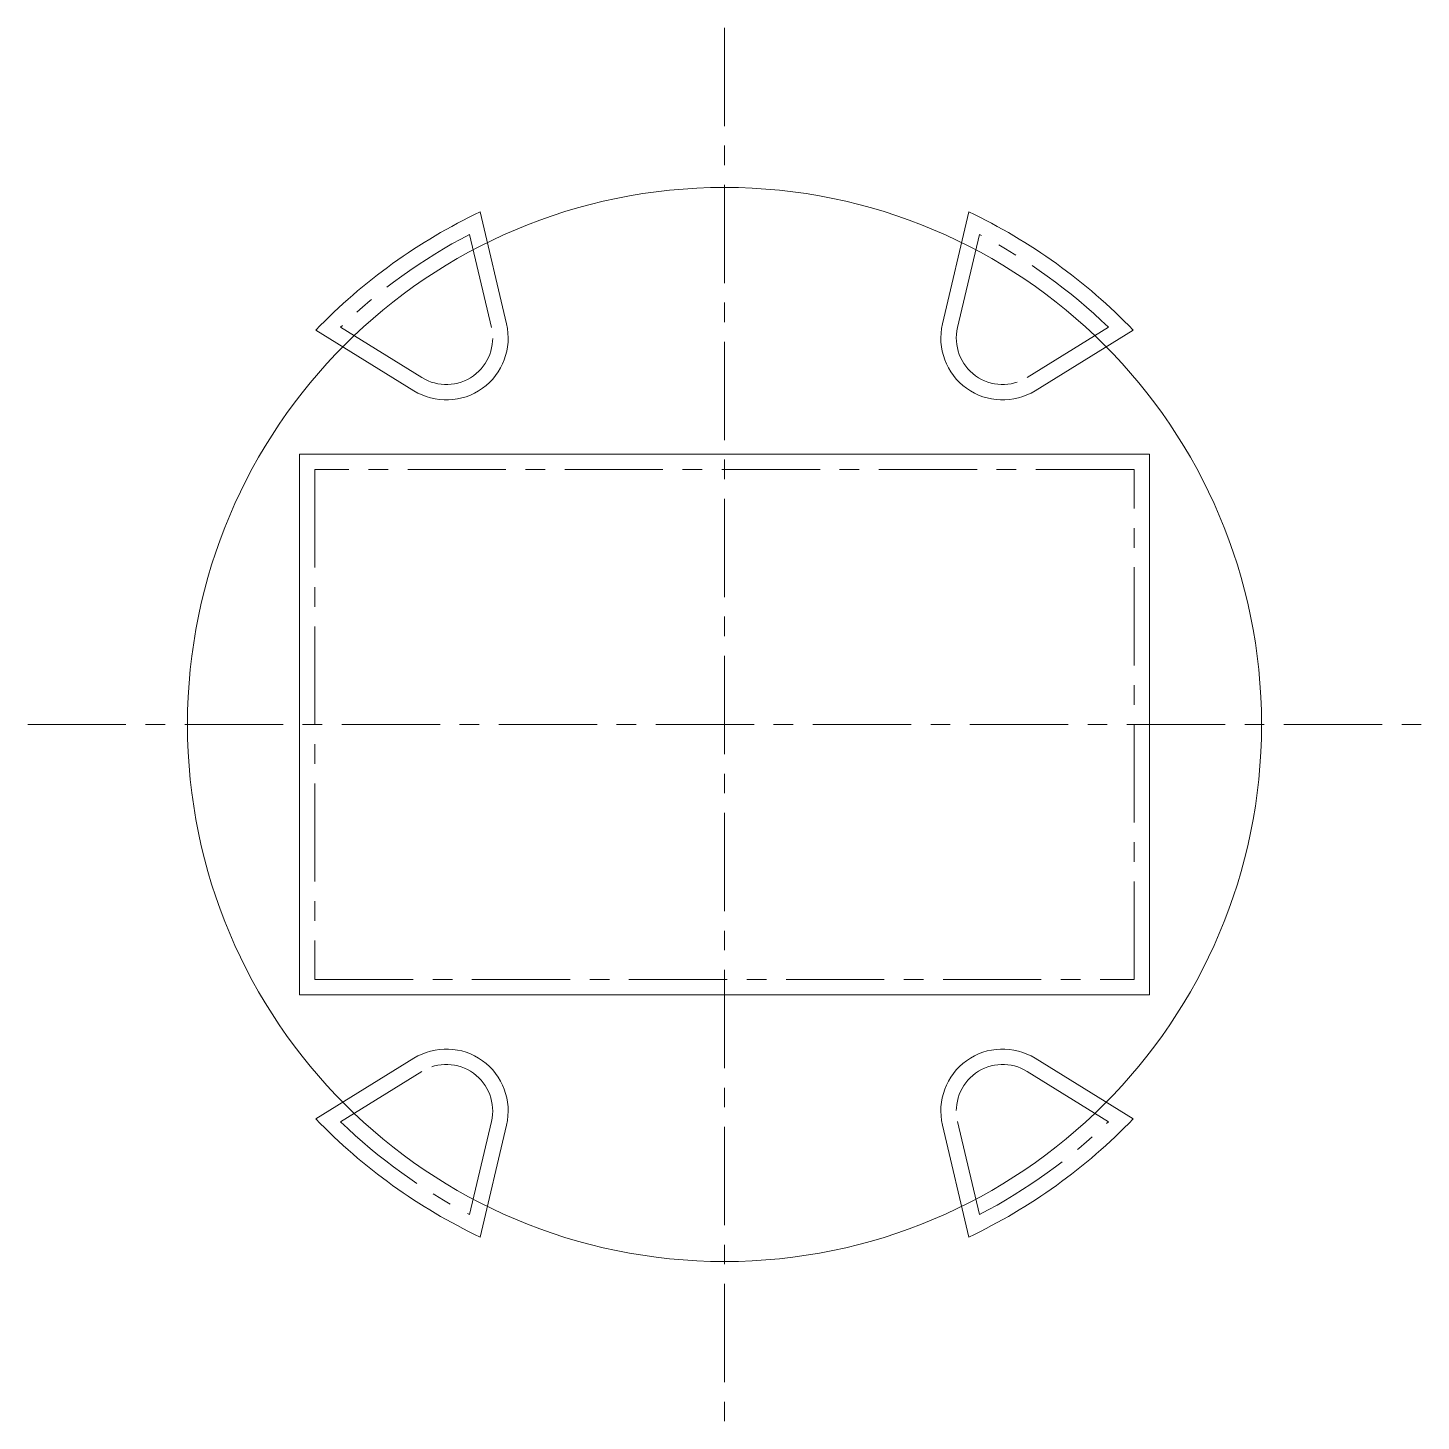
# Model space of a CAD drawing. Header units: millimetres. Extents: x 54.2 to 144.4, y 18.6 to 108.8.
import ezdxf

# ---------------------------------------------------------------- set-up
doc = ezdxf.new("R2010")
doc.units = ezdxf.units.MM
doc.linetypes.add('CENTER', pattern=[10.16, 6.35, -1.27, 1.27, -1.27])

msp = doc.modelspace()

# ---------------------------------------------------------------- linework, layer by layer
at = {"color": 7, "linetype": 'CENTER', "lineweight": 18}
for p, q in [((99.284, 108.757), (99.284, 18.6)), ((82.784, 95.394), (84.204, 89.367)), ((115.783, 95.394), (114.364, 89.367)), ((79.705, 86.128), (74.44, 89.386)), ((118.862, 86.128), (124.128, 89.386)), ((125.784, 80.179), (72.784, 80.179)), ((72.784, 80.179), (72.784, 47.179)), ((125.784, 47.179), (125.784, 80.179)), ((54.205, 63.679), (144.362, 63.679)), ((72.784, 47.179), (125.784, 47.179)), ((79.705, 41.23), (74.44, 37.972)), ((118.862, 41.23), (124.128, 37.972)), ((82.784, 31.964), (84.204, 37.991)), ((115.783, 31.964), (114.364, 37.991))]:
    msp.add_line(p, q, dxfattribs=at)
at = {"color": 7, "linetype": 'Continuous', "lineweight": 18}
for p, q in [((83.468, 96.852), (85.177, 89.596)), ((115.099, 96.852), (113.39, 89.596)), ((79.179, 85.277), (72.84, 89.199)), ((119.389, 85.277), (125.728, 89.199)), ((126.784, 81.179), (71.784, 81.179)), ((71.784, 81.179), (71.784, 46.179)), ((126.784, 46.179), (126.784, 81.179)), ((71.784, 46.179), (126.784, 46.179)), ((79.179, 42.08), (72.84, 38.158)), ((119.389, 42.08), (125.728, 38.158)), ((83.468, 30.506), (85.177, 37.762)), ((115.099, 30.506), (113.39, 37.762))]:
    msp.add_line(p, q, dxfattribs=at)
msp.add_circle((99.284, 63.679), 34.75, dxfattribs=at)
for centre, radius, start, end in [((99.284, 63.679), 36.75, 115.4901, 136.01768), ((99.284, 63.679), 36.75, 43.98232, 64.5099), ((81.284, 88.679), 4, 238.25389, 13.25389), ((117.284, 88.679), 4, 166.74611, 301.74611), ((81.284, 38.679), 4, 346.74611, 121.74611), ((117.284, 38.679), 4, 58.25389, 193.25389), ((99.284, 63.679), 36.75, 223.98232, 244.5099), ((99.284, 63.679), 36.75, 295.4901, 316.01768)]:
    msp.add_arc(centre, radius, start, end, dxfattribs=at)
at = {"color": 7, "linetype": 'CENTER', "lineweight": 18}
for centre, radius, start, end in [((99.284, 63.679), 35.75, 117.48554, 134.02223), ((99.284, 63.679), 35.75, 45.97777, 62.51446), ((81.284, 88.679), 3, 238.25389, 13.25389), ((117.284, 88.679), 3, 166.74611, 301.74611), ((81.284, 38.679), 3, 346.74611, 121.74611), ((117.284, 38.679), 3, 58.25389, 193.25389), ((99.284, 63.679), 35.75, 225.97777, 242.51446), ((99.284, 63.679), 35.75, 297.48554, 314.02223)]:
    msp.add_arc(centre, radius, start, end, dxfattribs=at)

doc.saveas('drawing.dxf')
